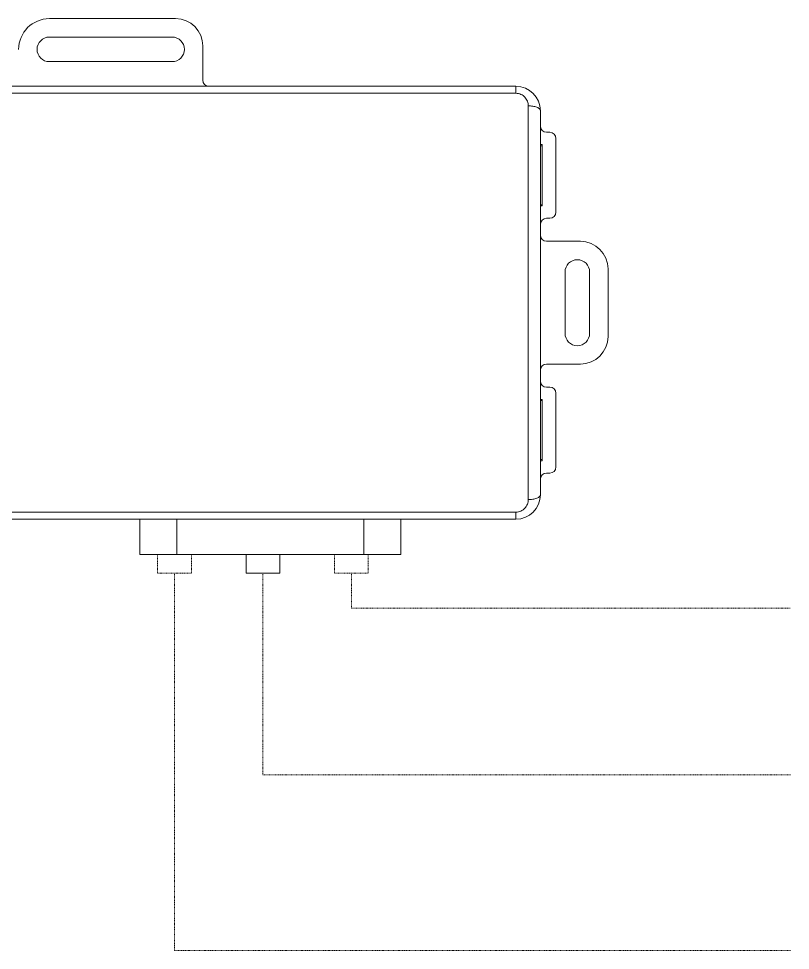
# Model space of a CAD drawing. Header units: millimetres. Extents: x 21205 to 22591, y -3891 to -2911.
# Drawn here: x 21765.3 to 21891, y -3774.6 to -3622.9 of the extents above; entities that cross this region are included whole.
import ezdxf

# ---------------------------------------------------------------- set-up
doc = ezdxf.new("R2010")
doc.units = ezdxf.units.MM
doc.header["$LTSCALE"] = 0.1
doc.linetypes.add('HIDDEN', pattern=[0.2, 0.1, -0.1])
doc.layers.get('0').update_dxf_attribs({"lineweight": 13})

msp = doc.modelspace()

# ---------------------------------------------------------------- linework, layer by layer
at = {"color": 7, "linetype": 'Continuous'}
for p, q in [((21770.28, -3622.91), (21790.83, -3622.91)), ((21790.28, -3625.91), (21770.28, -3625.91)), ((21795.28, -3627.36), (21795.28, -3632.91)), ((21770.28, -3629.91), (21790.28, -3629.91)), ((21846.28, -3633.91), (21714.27, -3633.91)), ((21846.28, -3633.91), (21846.28, -3635.06)), ((21714.27, -3635.06), (21846.28, -3635.06)), ((21848.28, -3637.11), (21848.28, -3701.22)), ((21850.28, -3637.91), (21850.28, -3700.42)), ((21851.78, -3641.41), (21851.28, -3641.41)), ((21852.78, -3654.41), (21852.78, -3642.41)), ((21850.58, -3643.41), (21850.28, -3643.41)), ((21850.58, -3643.61), (21850.28, -3643.61)), ((21850.58, -3653.41), (21850.58, -3643.41)), ((21850.58, -3653.21), (21850.28, -3653.21)), ((21850.28, -3653.41), (21850.58, -3653.41)), ((21851.28, -3655.41), (21851.78, -3655.41)), ((21851.28, -3659.16), (21856.78, -3659.16)), ((21861.28, -3663.66), (21861.28, -3674.66)), ((21854.28, -3674.16), (21854.28, -3664.16)), ((21858.28, -3664.16), (21858.28, -3674.16)), ((21856.78, -3679.16), (21851.28, -3679.16)), ((21851.28, -3682.91), (21851.78, -3682.91)), ((21850.28, -3684.91), (21850.58, -3684.91)), ((21850.58, -3684.91), (21850.58, -3694.91)), ((21852.78, -3683.91), (21852.78, -3695.91)), ((21850.58, -3685.11), (21850.28, -3685.11)), ((21850.58, -3694.71), (21850.28, -3694.71)), ((21850.58, -3694.91), (21850.28, -3694.91)), ((21851.78, -3696.91), (21851.28, -3696.91)), ((21846.28, -3703.27), (21714.27, -3703.27)), ((21714.27, -3704.42), (21846.28, -3704.42)), ((21785.03, -3704.42), (21785.03, -3710.17)), ((21791.03, -3710.17), (21791.03, -3704.42)), ((21821.53, -3704.42), (21821.53, -3710.17)), ((21827.53, -3704.42), (21827.53, -3710.17)), ((21846.28, -3703.27), (21846.28, -3704.42)), ((21827.53, -3710.17), (21785.03, -3710.17))]:
    msp.add_line(p, q, dxfattribs=at)
at = {"color": 4, "linetype": 'HIDDEN'}
for p, q in [((21787.92, -3710.17), (21787.92, -3713.17)), ((21793.42, -3710.17), (21793.42, -3713.17)), ((21793.42, -3713.17), (21787.92, -3713.17)), ((21790.67, -3713.17), (21790.67, -3774.61)), ((21890.98, -3774.61), (21790.67, -3774.61))]:
    msp.add_line(p, q, dxfattribs=at)
for p, q in [((21802.32, -3713.17), (21802.32, -3710.17)), ((21807.82, -3713.17), (21807.82, -3710.17)), ((21807.82, -3713.17), (21802.32, -3713.17))]:
    msp.add_line(p, q)
at = {"color": 1, "linetype": 'HIDDEN'}
for p, q in [((21816.72, -3710.17), (21816.72, -3713.17)), ((21822.22, -3710.17), (21822.22, -3713.17)), ((21822.22, -3713.17), (21816.72, -3713.17)), ((21819.47, -3713.17), (21819.47, -3718.87)), ((21819.47, -3718.87), (21890.98, -3718.87))]:
    msp.add_line(p, q, dxfattribs=at)
at = {"linetype": 'HIDDEN'}
for p in [(21805.07, -3713.17), (21890.98, -3746.02)]:
    msp.add_line(p, (21805.07, -3746.02), dxfattribs=at)
at = {"color": 7, "linetype": 'Continuous'}
for centre, radius, start, end in [((21770.28, -3627.91), 5, 90, 180), ((21790.83, -3627.36), 4.45, 0, 90), ((21770.28, -3627.91), 2, 90, 270), ((21790.28, -3627.91), 2, 270, 90), ((21796.28, -3632.91), 1, 180, 270), ((21846.28, -3637.91), 4, 0, 90), ((21851.28, -3640.41), 1, 180, 270), ((21851.78, -3642.41), 1, 0, 90), ((21851.78, -3654.41), 1, 270, 0), ((21851.28, -3656.41), 1, 90, 180), ((21851.28, -3658.16), 1, 180, 270), ((21856.78, -3663.66), 4.5, 0, 90), ((21856.28, -3664.16), 2, 0, 180), ((21856.28, -3674.16), 2, 180, 0), ((21856.78, -3674.66), 4.5, 270, 0), ((21851.28, -3680.16), 1, 90, 180), ((21851.28, -3681.91), 1, 180, 270), ((21851.78, -3683.91), 1, 0, 90), ((21851.28, -3697.91), 1, 90, 180), ((21851.78, -3695.91), 1, 270, 0), ((21846.28, -3700.42), 4, 270, 0)]:
    msp.add_arc(centre, radius, start, end, dxfattribs=at)
for points, knots in [([(21846.28, -3635.06), (21846.56, -3635.06), (21847.11, -3635.18), (21847.77, -3635.66), (21848.19, -3636.34), (21848.28, -3636.85), (21848.28, -3637.11)], [0, 0, 0, 0, 0.260615, 0.51393, 0.758993, 1, 1, 1, 1]), ([(21848.28, -3637.11), (21848.53, -3637.11), (21848.9, -3637.13), (21849.37, -3637.23), (21849.69, -3637.33), (21849.95, -3637.45), (21850.14, -3637.59), (21850.26, -3637.75), (21850.28, -3637.86), (21850.28, -3637.91)], [0, 0, 0, 0, 0.321305, 0.480522, 0.626873, 0.752924, 0.855019, 0.934907, 1, 1, 1, 1]), ([(21846.28, -3703.27), (21846.56, -3703.27), (21847.1, -3703.14), (21847.77, -3702.67), (21848.19, -3701.99), (21848.28, -3701.47), (21848.28, -3701.22)], [0, 0, 0, 0, 0.260619, 0.514015, 0.75894, 1, 1, 1, 1]), ([(21850.28, -3700.42), (21850.28, -3700.46), (21850.26, -3700.58), (21850.14, -3700.73), (21849.95, -3700.87), (21849.69, -3700.99), (21849.37, -3701.09), (21848.9, -3701.19), (21848.53, -3701.22), (21848.28, -3701.22)], [0, 0, 0, 0, 0.065093, 0.144981, 0.247076, 0.373127, 0.519478, 0.678696, 1, 1, 1, 1])]:
    msp.add_open_spline(points, degree=3, knots=knots, dxfattribs=at)

doc.saveas('drawing.dxf')
